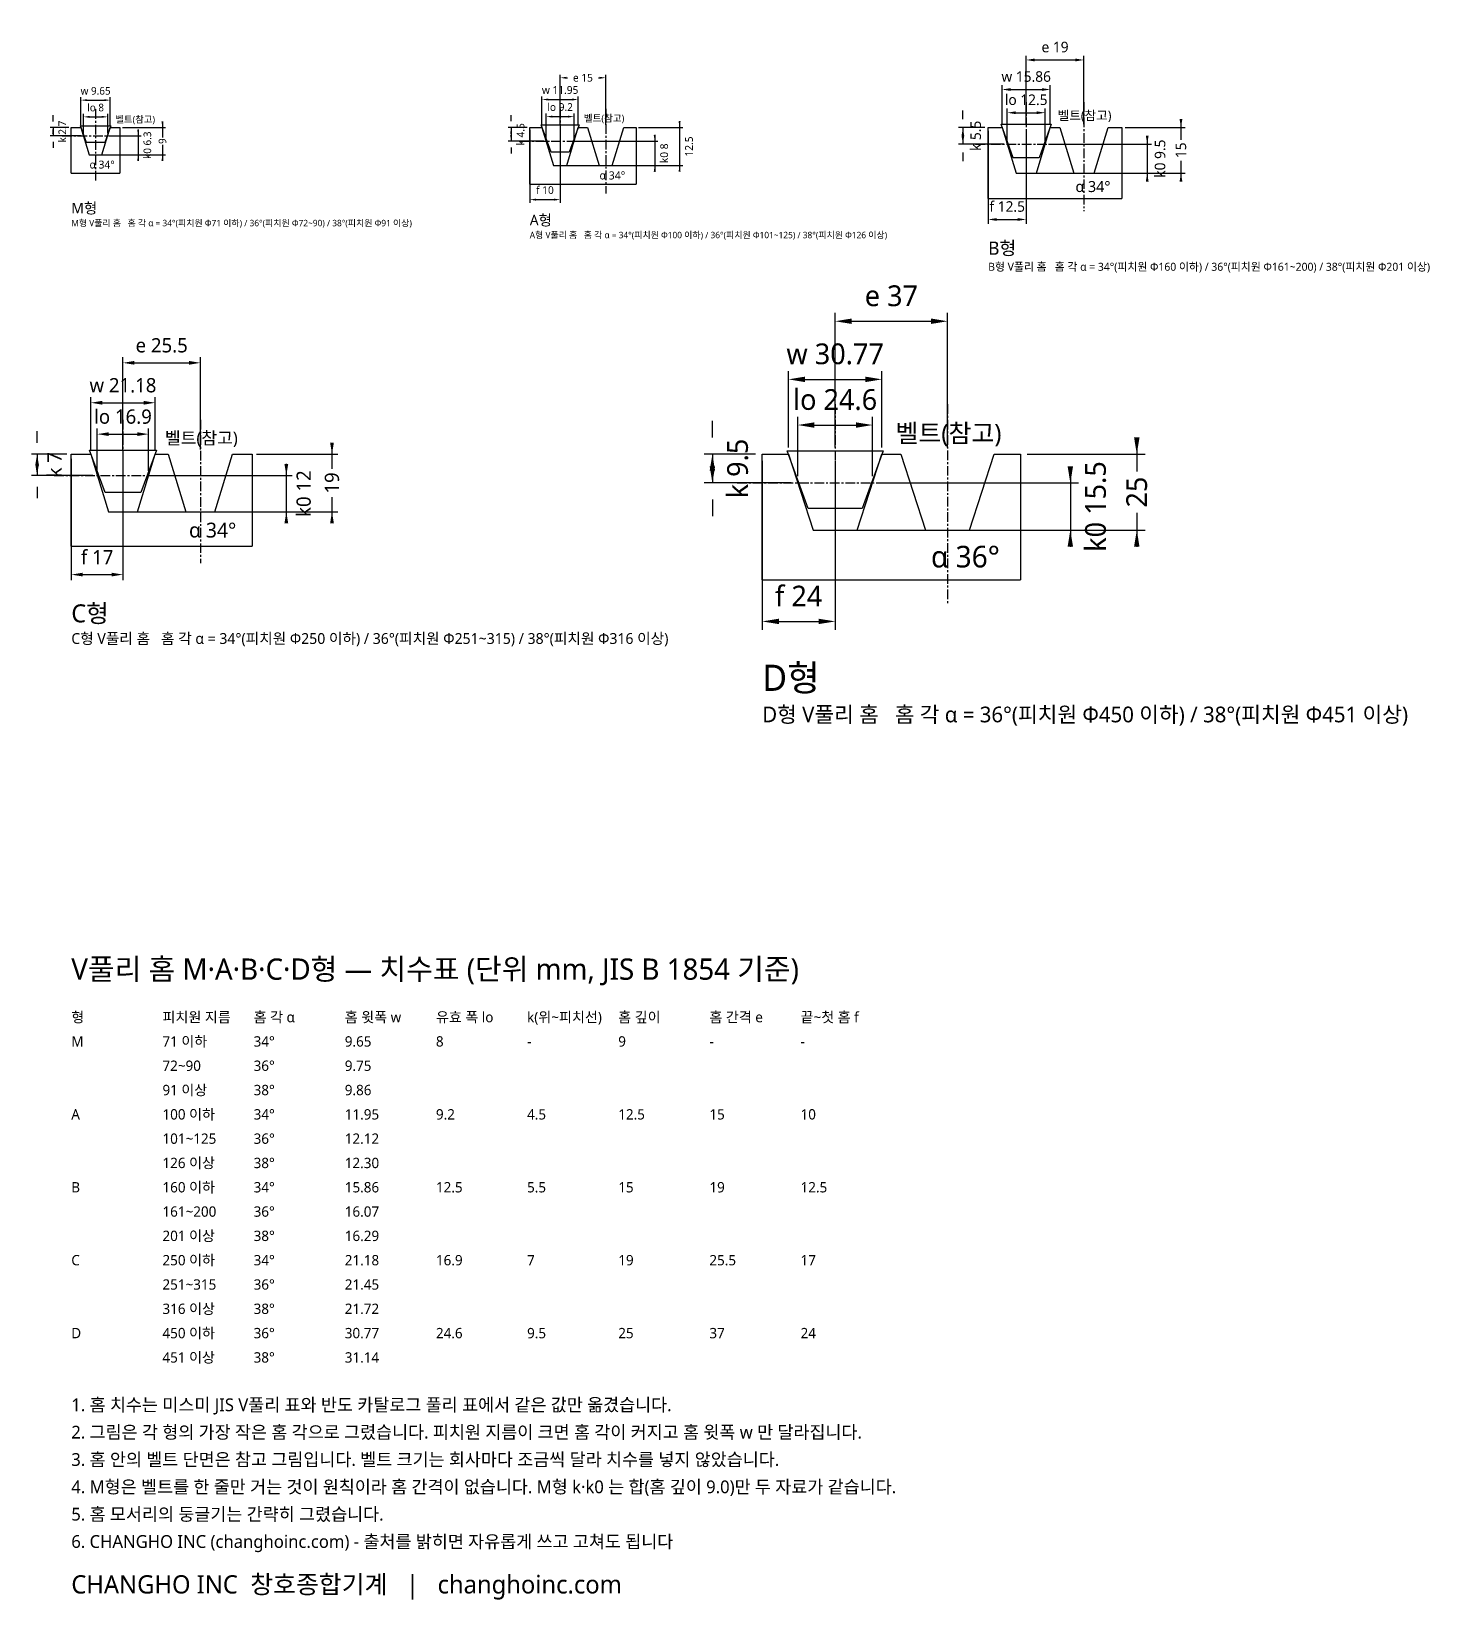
# Model space of a CAD drawing. Header units: millimetres. Extents: x -13 to 447, y -485 to 32.
import ezdxf

# ---------------------------------------------------------------- set-up
doc = ezdxf.new("R2010")
doc.units = ezdxf.units.MM
doc.linetypes.add('CENTER', pattern=[5.08, 3.175, -0.635, 0.635, -0.635])
for name, color, linetype in [('문자', 7, 'CONTINUOUS'), ('외형선', 7, 'CONTINUOUS'), ('중심선', 1, 'CENTER'), ('참고선', 8, 'CONTINUOUS'), ('치수', 4, 'CONTINUOUS')]:
    doc.layers.add(name, color=color, linetype=linetype)
doc.styles.add('CH_KOR', font='malgun.ttf')
doc.dimstyles.new('CH_DIM', dxfattribs={"dimtxt": 2.5, "dimasz": 2, "dimexe": 1, "dimexo": 0.8, "dimgap": 0.8, "dimtad": 1, "dimdsep": 46, "dimtxsty": 'CH_KOR', "dimcen": 2.5, "dimclrd": 4, "dimclre": 4, "dimclrt": 4, "dimazin": 3, "dimtfac": 1, "dimtmove": 0, "dimatfit": 3})

# ---------------------------------------------------------------- blocks, each defined once
blk = doc.blocks.new('_CLOSEDFILLED')
at = {"color": 0, "linetype": 'BYBLOCK'}
blk.add_solid([(-1, 0.164), (0, 0), (-1, -0.164)], dxfattribs=at)
blk = doc.blocks.new('*D5')
at = {"color": 4}
for p, q in [((16.8, 0), (31, 0)), ((30, 2), (30, -3.25)), ((8.8, -9), (31, -9)), ((30, -5.75), (30, -11))]:
    blk.add_line(p, q, dxfattribs=at)
at = {"layer": 'Defpoints'}
for p in [(16, 0), (30, 0), (8, -9)]:
    blk.add_point(p, dxfattribs=at)
at = {"layer": '치수', "color": 4, "xscale": 2, "yscale": 2}
for p, rotation in [((30, 0), 270), ((30, -9), 90)]:
    blk.add_blockref('_CLOSEDFILLED', p, dxfattribs=dict(at, rotation=rotation))
at = {"layer": '치수', "color": 4, "insert": (30, -4.5), "char_height": 2.5, "attachment_point": 5, "rotation": 90, "style": 'CH_KOR'}
blk.add_mtext('9', dxfattribs=at)
blk = doc.blocks.new('*D10')
at = {"color": 4}
for p, q in [((35.82, 0), (50.33, 0)), ((49.31, 2.04), (49.31, -14.54)), ((10.82, -12.5), (50.33, -12.5))]:
    blk.add_line(p, q, dxfattribs=at)
at = {"layer": 'Defpoints'}
for p in [(35, 0), (49.31, 0), (10, -12.5)]:
    blk.add_point(p, dxfattribs=at)
at = {"layer": '치수', "color": 4, "xscale": 2.0444444444444443, "yscale": 2.0444444444444443}
for p, rotation in [((49.31, 0), 270), ((49.31, -12.5), 90)]:
    blk.add_blockref('_CLOSEDFILLED', p, dxfattribs=dict(at, rotation=rotation))
at = {"layer": '치수', "color": 4, "insert": (52.43, -6.25), "char_height": 2.556, "attachment_point": 5, "rotation": 90, "style": 'CH_KOR'}
blk.add_mtext('12.5', dxfattribs=at)
blk = doc.blocks.new('*D11')
at = {"color": 4}
for p, q in [((10, 0.82), (10, 17.38)), ((12.04, 16.36), (12.39, 16.36)), ((22.61, 16.36), (22.96, 16.36)), ((25, 0.82), (25, 17.38))]:
    blk.add_line(p, q, dxfattribs=at)
at = {"layer": 'Defpoints'}
for p in [(10, 16.36), (10, 0), (25, 0)]:
    blk.add_point(p, dxfattribs=at)
at = {"layer": '치수', "color": 4, "xscale": 2.0444444444444443, "yscale": 2.0444444444444443, "rotation": 180}
blk.add_blockref('_CLOSEDFILLED', (10, 16.36), dxfattribs=at)
at = {"layer": '치수', "color": 4, "xscale": 2.0444444444444443, "yscale": 2.0444444444444443}
blk.add_blockref('_CLOSEDFILLED', (25, 16.36), dxfattribs=at)
at = {"layer": '치수', "color": 4, "insert": (17.5, 16.36), "char_height": 2.556, "attachment_point": 5, "style": 'CH_KOR'}
blk.add_mtext('e 15', dxfattribs=at)
blk = doc.blocks.new('*D17')
at = {"color": 4}
for p, q in [((45.11, 0), (64.83, 0)), ((63.44, 2.78), (63.44, -4.03)), ((13.61, -15), (64.83, -15)), ((63.44, -10.97), (63.44, -17.78))]:
    blk.add_line(p, q, dxfattribs=at)
at = {"layer": 'Defpoints'}
for p in [(44, 0), (63.44, 0), (12.5, -15)]:
    blk.add_point(p, dxfattribs=at)
at = {"layer": '치수', "color": 4, "xscale": 2.7777777777777777, "yscale": 2.7777777777777777}
for p, rotation in [((63.44, 0), 270), ((63.44, -15), 90)]:
    blk.add_blockref('_CLOSEDFILLED', p, dxfattribs=dict(at, rotation=rotation))
at = {"layer": '치수', "color": 4, "insert": (63.44, -7.5), "char_height": 3.472, "attachment_point": 5, "rotation": 90, "style": 'CH_KOR'}
blk.add_mtext('15', dxfattribs=at)
blk = doc.blocks.new('*D18')
at = {"color": 4}
for p, q in [((12.5, 1.11), (12.5, 23.61)), ((15.28, 22.22), (28.72, 22.22)), ((31.5, 1.11), (31.5, 23.61))]:
    blk.add_line(p, q, dxfattribs=at)
at = {"layer": 'Defpoints'}
for p in [(12.5, 22.22), (12.5, 0), (31.5, 0)]:
    blk.add_point(p, dxfattribs=at)
at = {"layer": '치수', "color": 4, "xscale": 2.7777777777777777, "yscale": 2.7777777777777777, "rotation": 180}
blk.add_blockref('_CLOSEDFILLED', (12.5, 22.22), dxfattribs=at)
at = {"layer": '치수', "color": 4, "xscale": 2.7777777777777777, "yscale": 2.7777777777777777}
blk.add_blockref('_CLOSEDFILLED', (31.5, 22.22), dxfattribs=at)
at = {"layer": '치수', "color": 4, "insert": (22, 26.46), "char_height": 3.472, "attachment_point": 5, "style": 'CH_KOR'}
blk.add_mtext('e 19', dxfattribs=at)
blk = doc.blocks.new('*D24')
at = {"color": 4}
for p, q in [((61, 0), (87.67, 0)), ((85.79, 3.76), (85.79, -4.81)), ((85.79, -14.19), (85.79, -22.76)), ((18.5, -19), (87.67, -19))]:
    blk.add_line(p, q, dxfattribs=at)
at = {"layer": 'Defpoints'}
for p in [(59.5, 0), (85.79, 0), (17, -19)]:
    blk.add_point(p, dxfattribs=at)
at = {"layer": '치수', "color": 4, "xscale": 3.755555555555555, "yscale": 3.755555555555555}
for p, rotation in [((85.79, 0), 270), ((85.79, -19), 90)]:
    blk.add_blockref('_CLOSEDFILLED', p, dxfattribs=dict(at, rotation=rotation))
at = {"layer": '치수', "color": 4, "insert": (85.79, -9.5), "char_height": 4.694, "attachment_point": 5, "rotation": 90, "style": 'CH_KOR'}
blk.add_mtext('19', dxfattribs=at)
blk = doc.blocks.new('*D31')
at = {"color": 4}
for p, q in [((123.27, 5.47), (123.27, -5.67)), ((87.19, 0), (126, 0)), ((123.27, -19.33), (123.27, -30.47)), ((26.19, -25), (126, -25))]:
    blk.add_line(p, q, dxfattribs=at)
at = {"layer": 'Defpoints'}
for p in [(85, 0), (123.27, 0), (24, -25)]:
    blk.add_point(p, dxfattribs=at)
at = {"layer": '치수', "color": 4, "xscale": 5.466666666666667, "yscale": 5.466666666666667}
for p, rotation in [((123.27, 0), 270), ((123.27, -25), 90)]:
    blk.add_blockref('_CLOSEDFILLED', p, dxfattribs=dict(at, rotation=rotation))
at = {"layer": '치수', "color": 4, "insert": (123.27, -12.5), "char_height": 6.833, "attachment_point": 5, "rotation": 90, "style": 'CH_KOR'}
blk.add_mtext('25', dxfattribs=at)
blk = doc.blocks.new('*D32')
at = {"color": 4}
for p, q in [((24, 2.19), (24, 46.47)), ((61, 2.19), (61, 46.47)), ((29.47, 43.73), (55.53, 43.73))]:
    blk.add_line(p, q, dxfattribs=at)
at = {"layer": 'Defpoints'}
for p in [(24, 43.73), (24, 0), (61, 0)]:
    blk.add_point(p, dxfattribs=at)
at = {"layer": '치수', "color": 4, "xscale": 5.466666666666667, "yscale": 5.466666666666667, "rotation": 180}
blk.add_blockref('_CLOSEDFILLED', (24, 43.73), dxfattribs=at)
at = {"layer": '치수', "color": 4, "xscale": 5.466666666666667, "yscale": 5.466666666666667}
blk.add_blockref('_CLOSEDFILLED', (61, 43.73), dxfattribs=at)
at = {"layer": '치수', "color": 4, "insert": (42.5, 52.07), "char_height": 6.833, "attachment_point": 5, "style": 'CH_KOR'}
blk.add_mtext('e 37', dxfattribs=at)
blk = doc.blocks.new('vg_M')
at = {"layer": '외형선'}
blk.add_lwpolyline([(0, -15), (0, 0), (3.175, 0), (5.926, -9), (10.074, -9), (12.825, 0), (16, 0), (16, -15)], dxfattribs=at)
at = {"layer": '중심선'}
for p, q in [((8, 6), (8, -18)), ((-3, -2.7), (19, -2.7))]:
    blk.add_line(p, q, dxfattribs=at)
at = {"layer": '참고선'}
blk.add_line((0, -15), (16, -15), dxfattribs=at)
blk.add_lwpolyline([(3, 0.571), (13, 0.571), (10.998, -4.929), (5.002, -4.929)], close=True, dxfattribs=at)
at = {"layer": '문자', "style": 'CH_KOR'}
for s, height, p in [('α 34°', 2.6, (6, -13.5)), ('M형', 3.5, (0, -28.3)), ('M형 V풀리 홈   홈 각 α = 34°(피치원 Φ71 이하) / 36°(피치원 Φ72~90) / 38°(피치원 Φ91 이상)', 2.1, (0, -32.5))]:
    blk.add_text(s, height=height, dxfattribs=at).set_placement(p)
at = {"layer": '참고선', "style": 'CH_KOR'}
blk.add_text('벨트(참고)', height=2.2, dxfattribs=at).set_placement((14.5, 1.571))
at = {"layer": '치수'}
for base, p1, p2, text in [((3.175, 9), (3.175, 0), (12.825, 0), 'w 9.65'), ((4, 3.5), (4, -2.7), (12, -2.7), 'lo 8')]:
    blk.add_linear_dim(base=base, p1=p1, p2=p2, text=text, dimstyle='CH_DIM', override={"dimscale": 1}, dxfattribs=at).render()
for base, p1, p2, text in [((-6, 0), (0, 0), (4, -2.7), 'k 2.7'), ((22, -2.7), (12, -2.7), (8, -9), 'k0 6.3')]:
    blk.add_linear_dim(base=base, p1=p1, p2=p2, angle=90, text=text, dimstyle='CH_DIM', override={"dimscale": 1}, dxfattribs=at).render()
dim = blk.add_linear_dim(base=(30, 0), p1=(16, 0), p2=(8, -9), angle=90, text='9', dimstyle='CH_DIM', override={"dimscale": 1}, dxfattribs=at)
dim.commit()
dim.dimension.update_dxf_attribs({"geometry": '*D5', "text_midpoint": (30, -4.5)})
blk = doc.blocks.new('vg_A')
at = {"layer": '외형선'}
blk.add_lwpolyline([(0, -18.633), (0, 0), (4.024, 0), (7.846, -12.5), (12.154, -12.5), (15.976, 0), (19.024, 0), (22.846, -12.5), (27.154, -12.5), (30.976, 0), (35, 0), (35, -18.633)], dxfattribs=at)
at = {"layer": '중심선'}
for p, q in [((10, 6.133), (10, -21.7)), ((25, 6.133), (25, -21.7)), ((-3.067, -4.5), (38.067, -4.5))]:
    blk.add_line(p, q, dxfattribs=at)
at = {"layer": '참고선'}
blk.add_line((0, -18.633), (35, -18.633), dxfattribs=at)
blk.add_lwpolyline([(3.75, 0.897), (16.25, 0.897), (12.974, -8.103), (7.026, -8.103)], close=True, dxfattribs=at)
at = {"layer": '문자', "style": 'CH_KOR'}
for s, height, p in [('α 34°', 2.6578, (22.956, -17.1)), ('A형', 3.5, (0, -32.244)), ('A형 V풀리 홈   홈 각 α = 34°(피치원 Φ100 이하) / 36°(피치원 Φ101~125) / 38°(피치원 Φ126 이상)', 2.1, (0, -36.444))]:
    blk.add_text(s, height=height, dxfattribs=at).set_placement(p)
at = {"layer": '참고선', "style": 'CH_KOR'}
blk.add_text('벨트(참고)', height=2.2489, dxfattribs=at).set_placement((17.783, 1.919))
at = {"layer": '치수'}
for base, p1, p2, text in [((4.024, 9.2), (4.024, 0), (15.976, 0), 'w 11.95'), ((5.4, 3.578), (5.4, -4.5), (14.6, -4.5), 'lo 9.2'), ((0, -23.744), (0, 0), (10, 0), 'f 10')]:
    blk.add_linear_dim(base=base, p1=p1, p2=p2, text=text, dimstyle='CH_DIM', override={"dimscale": 1.022222}, dxfattribs=at).render()
dim = blk.add_linear_dim(base=(10, 16.356), p1=(10, 0), p2=(25, 0), text='e 15', dimstyle='CH_DIM', override={"dimscale": 1.022222}, dxfattribs=at)
dim.commit()
dim.dimension.update_dxf_attribs({"geometry": '*D11', "text_midpoint": (17.5, 16.356)})
for base, p1, p2, text in [((-6.133, 0), (0, 0), (5.4, -4.5), 'k 4.5'), ((41.133, -4.5), (14.6, -4.5), (10, -12.5), 'k0 8')]:
    blk.add_linear_dim(base=base, p1=p1, p2=p2, angle=90, text=text, dimstyle='CH_DIM', override={"dimscale": 1.022222}, dxfattribs=at).render()
dim = blk.add_linear_dim(base=(49.311, 0), p1=(35, 0), p2=(10, -12.5), angle=90, text='12.5', dimstyle='CH_DIM', override={"dimscale": 1.022222}, dxfattribs=at)
dim.commit()
dim.dimension.update_dxf_attribs({"geometry": '*D10', "text_midpoint": (52.429, -6.25)})
blk = doc.blocks.new('vg_B')
at = {"layer": '외형선'}
blk.add_lwpolyline([(0, -23.333), (0, 0), (4.568, 0), (9.154, -15), (15.846, -15), (20.432, 0), (23.568, 0), (28.154, -15), (34.846, -15), (39.432, 0), (44, 0), (44, -23.333)], dxfattribs=at)
at = {"layer": '중심선'}
for p, q in [((12.5, 8.333), (12.5, -27.5)), ((31.5, 8.333), (31.5, -27.5)), ((-4.167, -5.5), (48.167, -5.5))]:
    blk.add_line(p, q, dxfattribs=at)
at = {"layer": '참고선'}
blk.add_line((0, -23.333), (44, -23.333), dxfattribs=at)
blk.add_lwpolyline([(4.25, 1.042), (20.75, 1.042), (16.746, -9.958), (8.254, -9.958)], close=True, dxfattribs=at)
at = {"layer": '문자', "style": 'CH_KOR'}
for s, height, p in [('α 34°', 3.6111, (28.722, -21.25)), ('B형', 4.375, (0, -41.903)), ('B형 V풀리 홈   홈 각 α = 34°(피치원 Φ160 이하) / 36°(피치원 Φ161~200) / 38°(피치원 Φ201 이상)', 2.625, (0, -47.153))]:
    blk.add_text(s, height=height, dxfattribs=at).set_placement(p)
at = {"layer": '참고선', "style": 'CH_KOR'}
blk.add_text('벨트(참고)', height=3.0556, dxfattribs=at).set_placement((22.833, 2.431))
at = {"layer": '치수'}
dim = blk.add_linear_dim(base=(12.5, 22.222), p1=(12.5, 0), p2=(31.5, 0), text='e 19', dimstyle='CH_DIM', override={"dimscale": 1.388889}, dxfattribs=at)
dim.commit()
dim.dimension.update_dxf_attribs({"geometry": '*D18', "text_midpoint": (22, 26.458)})
for base, p1, p2, text in [((4.568, 12.5), (4.568, 0), (20.432, 0), 'w 15.86'), ((6.25, 4.861), (6.25, -5.5), (18.75, -5.5), 'lo 12.5'), ((0, -30.278), (0, 0), (12.5, 0), 'f 12.5')]:
    blk.add_linear_dim(base=base, p1=p1, p2=p2, text=text, dimstyle='CH_DIM', override={"dimscale": 1.388889}, dxfattribs=at).render()
for base, p1, p2, text in [((-8.333, 0), (0, 0), (6.25, -5.5), 'k 5.5'), ((52.333, -5.5), (18.75, -5.5), (12.5, -15), 'k0 9.5')]:
    blk.add_linear_dim(base=base, p1=p1, p2=p2, angle=90, text=text, dimstyle='CH_DIM', override={"dimscale": 1.388889}, dxfattribs=at).render()
dim = blk.add_linear_dim(base=(63.444, 0), p1=(44, 0), p2=(12.5, -15), angle=90, text='15', dimstyle='CH_DIM', override={"dimscale": 1.388889}, dxfattribs=at)
dim.commit()
dim.dimension.update_dxf_attribs({"geometry": '*D17', "text_midpoint": (63.444, -7.5)})
blk = doc.blocks.new('vg_C')
at = {"layer": '외형선'}
blk.add_lwpolyline([(0, -30.267), (0, 0), (6.41, 0), (12.219, -19), (21.781, -19), (27.59, 0), (31.91, 0), (37.719, -19), (47.281, -19), (53.09, 0), (59.5, 0), (59.5, -30.267)], dxfattribs=at)
at = {"layer": '중심선'}
for p, q in [((17, 11.267), (17, -35.9)), ((42.5, 11.267), (42.5, -35.9)), ((-5.633, -7), (65.133, -7))]:
    blk.add_line(p, q, dxfattribs=at)
at = {"layer": '참고선'}
blk.add_line((0, -30.267), (59.5, -30.267), dxfattribs=at)
blk.add_lwpolyline([(6, 1.341), (28, 1.341), (22.904, -12.659), (11.096, -12.659)], close=True, dxfattribs=at)
at = {"layer": '문자', "style": 'CH_KOR'}
for s, height, p in [('α 34°', 4.8822, (38.744, -27.45)), ('C형', 5.915, (0, -55.373)), ('C형 V풀리 홈   홈 각 α = 34°(피치원 Φ250 이하) / 36°(피치원 Φ251~315) / 38°(피치원 Φ316 이상)', 3.549, (0, -62.471))]:
    blk.add_text(s, height=height, dxfattribs=at).set_placement(p)
at = {"layer": '참고선', "style": 'CH_KOR'}
blk.add_text('벨트(참고)', height=4.1311, dxfattribs=at).set_placement((30.817, 3.218))
at = {"layer": '치수'}
for base, p1, p2, text in [((17, 30.044), (17, 0), (42.5, 0), 'e 25.5'), ((6.41, 16.9), (6.41, 0), (27.59, 0), 'w 21.18'), ((8.55, 6.572), (8.55, -7), (25.45, -7), 'lo 16.9'), ((0, -39.656), (0, 0), (17, 0), 'f 17')]:
    blk.add_linear_dim(base=base, p1=p1, p2=p2, text=text, dimstyle='CH_DIM', override={"dimscale": 1.877778}, dxfattribs=at).render()
for base, p1, p2, text in [((-11.267, 0), (0, 0), (8.55, -7), 'k 7'), ((70.767, -7), (25.45, -7), (17, -19), 'k0 12')]:
    blk.add_linear_dim(base=base, p1=p1, p2=p2, angle=90, text=text, dimstyle='CH_DIM', override={"dimscale": 1.877778}, dxfattribs=at).render()
dim = blk.add_linear_dim(base=(85.789, 0), p1=(59.5, 0), p2=(17, -19), angle=90, text='19', dimstyle='CH_DIM', override={"dimscale": 1.877778}, dxfattribs=at)
dim.commit()
dim.dimension.update_dxf_attribs({"geometry": '*D24', "text_midpoint": (85.789, -9.5)})
blk = doc.blocks.new('vg_D')
at = {"layer": '외형선'}
blk.add_lwpolyline([(0, -41.4), (0, 0), (8.613, 0), (16.736, -25), (31.264, -25), (39.387, 0), (45.613, 0), (53.736, -25), (68.264, -25), (76.387, 0), (85, 0), (85, -41.4)], dxfattribs=at)
at = {"layer": '중심선'}
for p, q in [((24, 16.4), (24, -49.6)), ((61, 16.4), (61, -49.6)), ((-8.2, -9.5), (93.2, -9.5))]:
    blk.add_line(p, q, dxfattribs=at)
at = {"layer": '참고선'}
blk.add_line((0, -41.4), (85, -41.4), dxfattribs=at)
blk.add_lwpolyline([(8.25, 1.118), (39.75, 1.118), (32.835, -17.882), (15.165, -17.882)], close=True, dxfattribs=at)
at = {"layer": '문자', "style": 'CH_KOR'}
for s, height, p in [('α 36°', 7.1067, (55.533, -37.3)), ('D형', 8.61, (0, -77.945)), ('D형 V풀리 홈   홈 각 α = 36°(피치원 Φ450 이하) / 38°(피치원 Φ451 이상)', 5.166, (0, -88.277))]:
    blk.add_text(s, height=height, dxfattribs=at).set_placement(p)
at = {"layer": '참고선', "style": 'CH_KOR'}
blk.add_text('벨트(참고)', height=6.0133, dxfattribs=at).set_placement((43.85, 3.851))
at = {"layer": '치수'}
dim = blk.add_linear_dim(base=(24, 43.733), p1=(24, 0), p2=(61, 0), text='e 37', dimstyle='CH_DIM', override={"dimscale": 2.733333}, dxfattribs=at)
dim.commit()
dim.dimension.update_dxf_attribs({"geometry": '*D32', "text_midpoint": (42.5, 52.07)})
for base, p1, p2, text in [((8.613, 24.6), (8.613, 0), (39.387, 0), 'w 30.77'), ((11.7, 9.567), (11.7, -9.5), (36.3, -9.5), 'lo 24.6'), ((0, -55.067), (0, 0), (24, 0), 'f 24')]:
    blk.add_linear_dim(base=base, p1=p1, p2=p2, text=text, dimstyle='CH_DIM', override={"dimscale": 2.733333}, dxfattribs=at).render()
for base, p1, p2, text in [((-16.4, 0), (0, 0), (11.7, -9.5), 'k 9.5'), ((101.4, -9.5), (36.3, -9.5), (24, -25), 'k0 15.5')]:
    blk.add_linear_dim(base=base, p1=p1, p2=p2, angle=90, text=text, dimstyle='CH_DIM', override={"dimscale": 2.733333}, dxfattribs=at).render()
dim = blk.add_linear_dim(base=(123.267, 0), p1=(85, 0), p2=(24, -25), angle=90, text='25', dimstyle='CH_DIM', override={"dimscale": 2.733333}, dxfattribs=at)
dim.commit()
dim.dimension.update_dxf_attribs({"geometry": '*D31', "text_midpoint": (123.267, -12.5)})

msp = doc.modelspace()

# ---------------------------------------------------------------- block references
for name, p in [('vg_B', (301.76, 0)), ('vg_M', (0, 0)), ('vg_A', (150.88, 0)), ('vg_D', (227.39, -107.5)), ('vg_C', (0, -107.5))]:
    msp.add_blockref(name, p)

# ---------------------------------------------------------------- texts
at = {"layer": '문자', "style": 'CH_KOR'}
for s, height, p in [('V풀리 홈 M·A·B·C·D형 — 치수표 (단위 mm, JIS B 1854 기준)', 7, (0, -280.5)), ('형', 3.4, (0, -294.5)), ('피치원 지름', 3.4, (30, -294.5)), ('홈 각 α', 3.4, (60, -294.5)), ('홈 윗폭 w', 3.4, (90, -294.5)), ('유효 폭 lo', 3.4, (120, -294.5)), ('k(위~피치선)', 3.4, (150, -294.5)), ('홈 깊이', 3.4, (180, -294.5)), ('홈 간격 e', 3.4, (210, -294.5)), ('끝~첫 홈 f', 3.4, (240, -294.5)), ('M', 3.4, (0, -302.5)), ('71 이하', 3.4, (30, -302.5)), ('34°', 3.4, (60, -302.5)), ('9.65', 3.4, (90, -302.5)), ('8', 3.4, (120, -302.5)), ('9', 3.4, (180, -302.5)), ('-', 3.4, (150, -302.5)), ('-', 3.4, (210, -302.5)), ('-', 3.4, (240, -302.5)), ('72~90', 3.4, (30, -310.5)), ('36°', 3.4, (60, -310.5)), ('9.75', 3.4, (90, -310.5)), ('91 이상', 3.4, (30, -318.5)), ('38°', 3.4, (60, -318.5)), ('9.86', 3.4, (90, -318.5)), ('A', 3.4, (0, -326.5)), ('100 이하', 3.4, (30, -326.5)), ('34°', 3.4, (60, -326.5)), ('11.95', 3.4, (90, -326.5)), ('9.2', 3.4, (120, -326.5)), ('4.5', 3.4, (150, -326.5)), ('12.5', 3.4, (180, -326.5)), ('15', 3.4, (210, -326.5)), ('10', 3.4, (240, -326.5)), ('101~125', 3.4, (30, -334.5)), ('36°', 3.4, (60, -334.5)), ('12.12', 3.4, (90, -334.5)), ('126 이상', 3.4, (30, -342.5)), ('38°', 3.4, (60, -342.5)), ('12.30', 3.4, (90, -342.5)), ('B', 3.4, (0, -350.5)), ('160 이하', 3.4, (30, -350.5)), ('34°', 3.4, (60, -350.5)), ('15.86', 3.4, (90, -350.5)), ('12.5', 3.4, (120, -350.5)), ('5.5', 3.4, (150, -350.5)), ('15', 3.4, (180, -350.5)), ('19', 3.4, (210, -350.5)), ('12.5', 3.4, (240, -350.5)), ('161~200', 3.4, (30, -358.5)), ('36°', 3.4, (60, -358.5)), ('16.07', 3.4, (90, -358.5)), ('201 이상', 3.4, (30, -366.5)), ('38°', 3.4, (60, -366.5)), ('16.29', 3.4, (90, -366.5)), ('C', 3.4, (0, -374.5)), ('250 이하', 3.4, (30, -374.5)), ('34°', 3.4, (60, -374.5)), ('21.18', 3.4, (90, -374.5)), ('16.9', 3.4, (120, -374.5)), ('7', 3.4, (150, -374.5)), ('19', 3.4, (180, -374.5)), ('25.5', 3.4, (210, -374.5)), ('17', 3.4, (240, -374.5)), ('251~315', 3.4, (30, -382.5)), ('36°', 3.4, (60, -382.5)), ('21.45', 3.4, (90, -382.5)), ('316 이상', 3.4, (30, -390.5)), ('38°', 3.4, (60, -390.5)), ('21.72', 3.4, (90, -390.5)), ('D', 3.4, (0, -398.5)), ('450 이하', 3.4, (30, -398.5)), ('36°', 3.4, (60, -398.5)), ('30.77', 3.4, (90, -398.5)), ('24.6', 3.4, (120, -398.5)), ('9.5', 3.4, (150, -398.5)), ('25', 3.4, (180, -398.5)), ('37', 3.4, (210, -398.5)), ('24', 3.4, (240, -398.5)), ('451 이상', 3.4, (30, -406.5)), ('38°', 3.4, (60, -406.5)), ('31.14', 3.4, (90, -406.5)), ('1. 홈 치수는 미스미 JIS V풀리 표와 반도 카탈로그 풀리 표에서 같은 값만 옮겼습니다.', 4.2, (0, -422.5)), ('2. 그림은 각 형의 가장 작은 홈 각으로 그렸습니다. 피치원 지름이 크면 홈 각이 커지고 홈 윗폭 w 만 달라집니다.', 4.2, (0, -431.5)), ('3. 홈 안의 벨트 단면은 참고 그림입니다. 벨트 크기는 회사마다 조금씩 달라 치수를 넣지 않았습니다.', 4.2, (0, -440.5)), ('4. M형은 벨트를 한 줄만 거는 것이 원칙이라 홈 간격이 없습니다. M형 k·k0 는 합(홈 깊이 9.0)만 두 자료가 같습니다.', 4.2, (0, -449.5)), ('5. 홈 모서리의 둥글기는 간략히 그렸습니다.', 4.2, (0, -458.5)), ('6. CHANGHO INC (changhoinc.com) - 출처를 밝히면 자유롭게 쓰고 고쳐도 됩니다', 4.2, (0, -467.5)), ('CHANGHO INC  창호종합기계   |   changhoinc.com', 6, (0, -482.5))]:
    msp.add_text(s, height=height, dxfattribs=at).set_placement(p)

doc.saveas('drawing.dxf')
